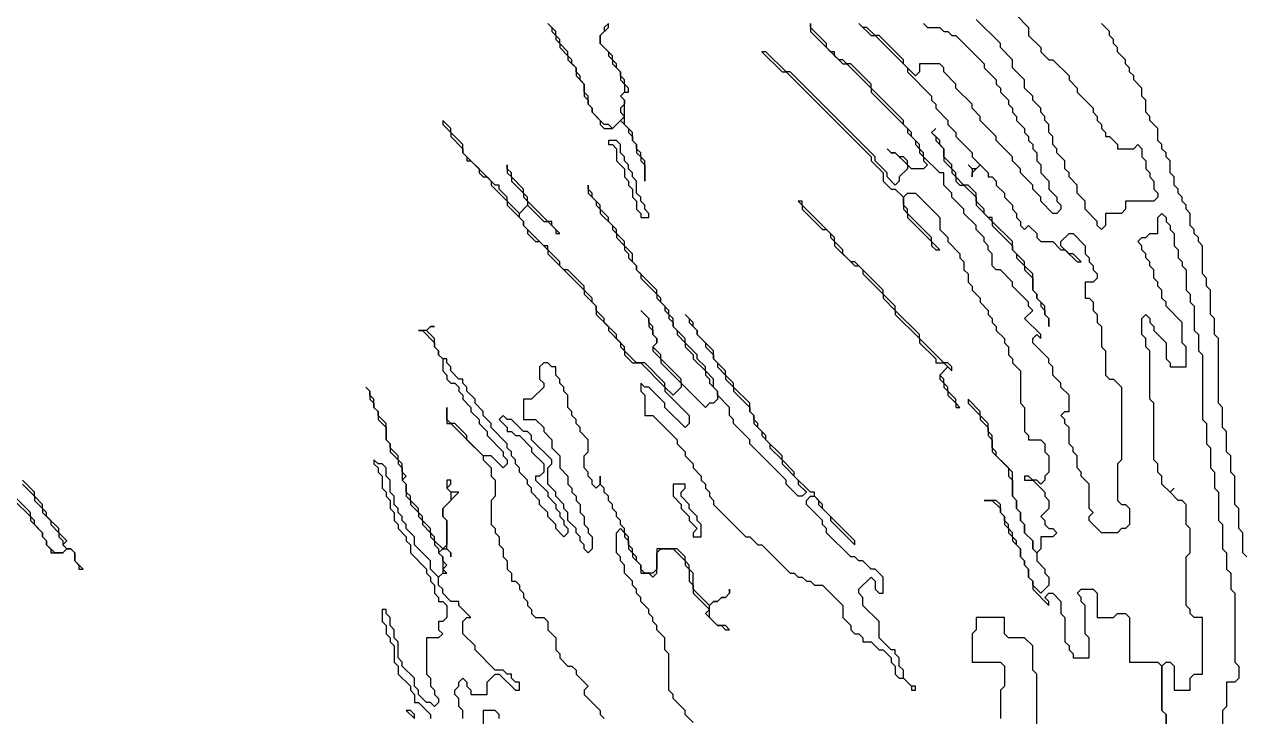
# Model space of a CAD drawing. Header units: metres. Extents: x 0 to 100, y 0 to 141.
# Drawn here: x 48.34 to 55.89, y 116.04 to 120.32 of the extents above; entities that cross this region are included whole.
import ezdxf

# ---------------------------------------------------------------- set-up
doc = ezdxf.new("R2010")
doc.units = ezdxf.units.M

msp = doc.modelspace()

# ---------------------------------------------------------------- linework, layer by layer
for points in [[(54.475, 120.375), (54.55, 120.3), (54.55, 120.25), (54.625, 120.175), (54.625, 120.15), (54.675, 120.1), (54.7, 120.1), (54.8, 120), (54.8, 119.975), (54.85, 119.925), (54.85, 119.9), (54.95, 119.8), (54.95, 119.775), (54.975, 119.75), (54.975, 119.725), (55, 119.7), (55, 119.675), (55.025, 119.65), (55.025, 119.625), (55.05, 119.625), (55.1, 119.575), (55.1, 119.55), (55.2, 119.55), (55.225, 119.575), (55.25, 119.55), (55.25, 119.5), (55.275, 119.475), (55.275, 119.425), (55.3, 119.4), (55.3, 119.375), (55.325, 119.35), (55.325, 119.3), (55.35, 119.275), (55.35, 119.25), (55.325, 119.225), (55.15, 119.225), (55.15, 119.175), (55.125, 119.15), (55.025, 119.15), (55.025, 119.075), (55, 119.05), (54.975, 119.075), (54.975, 119.1), (54.9, 119.175), (54.9, 119.225), (54.85, 119.275), (54.85, 119.325), (54.8, 119.375), (54.8, 119.4), (54.775, 119.425), (54.775, 119.475), (54.725, 119.525), (54.725, 119.55), (54.7, 119.575), (54.7, 119.625), (54.675, 119.65), (54.675, 119.7), (54.65, 119.725), (54.65, 119.75), (54.625, 119.775), (54.625, 119.8), (54.575, 119.85), (54.575, 119.875), (54.525, 119.925), (54.525, 119.975), (54.45, 120.05), (54.45, 120.1), (54.375, 120.175), (54.375, 120.2), (54.225, 120.35)], [(51.575, 120.325), (51.6, 120.3), (51.6, 120.275), (51.625, 120.25), (51.625, 120.225), (51.65, 120.2), (51.65, 120.175), (51.7, 120.125), (51.7, 120.1), (51.75, 120.05), (51.75, 120), (51.8, 119.95), (51.8, 119.875), (51.825, 119.85), (51.825, 119.825), (51.85, 119.8), (51.85, 119.775), (51.9, 119.725), (51.9, 119.7), (51.925, 119.675), (51.975, 119.675), (52.025, 119.725), (52.075, 119.675), (52.075, 119.65), (52.1, 119.625), (52.1, 119.6), (52.125, 119.575), (52.125, 119.525), (52.15, 119.5), (52.15, 119.475), (52.175, 119.45), (52.175, 119.35), (52.175, 119.475), (52.15, 119.5), (52.15, 119.525), (52.125, 119.55), (52.125, 119.575), (52.1, 119.6), (52.1, 119.65), (52.05, 119.7), (52.05, 119.85), (52.025, 119.875), (52.05, 119.9), (52.075, 119.9), (52.075, 119.925), (52.05, 119.95), (52.05, 119.975), (52.025, 120), (52.025, 120.025), (52, 120.05), (52, 120.075), (51.975, 120.1), (51.975, 120.125), (51.9, 120.2), (51.9, 120.25), (51.95, 120.3), (51.95, 120.325), (51.925, 120.3), (51.925, 120.275), (51.9, 120.25), (51.9, 120.2), (51.95, 120.15), (51.95, 120.125), (51.975, 120.1), (51.975, 120.075), (52.025, 120.025), (52.025, 119.975), (52.05, 119.95), (52.05, 119.9), (52.025, 119.875), (52.05, 119.85), (52.05, 119.825), (52.025, 119.8), (52.025, 119.775), (52.05, 119.75), (51.975, 119.675), (51.95, 119.7), (51.925, 119.7), (51.85, 119.775), (51.85, 119.8), (51.825, 119.825), (51.825, 119.875), (51.8, 119.9), (51.8, 119.95), (51.775, 119.975), (51.775, 120), (51.75, 120.025), (51.75, 120.05), (51.725, 120.075), (51.725, 120.1), (51.7, 120.125), (51.7, 120.15), (51.65, 120.2), (51.65, 120.225), (51.625, 120.25), (51.625, 120.275), (51.575, 120.325)], [(53.2, 120.325), (53.2, 120.275), (53.4, 120.075), (53.425, 120.075), (53.575, 119.925), (53.575, 119.9), (53.8, 119.675), (53.8, 119.65), (53.85, 119.6), (53.85, 119.575), (53.875, 119.55), (53.875, 119.525), (53.9, 119.5), (53.9, 119.475), (53.925, 119.45), (53.9, 119.425), (53.825, 119.425), (53.8, 119.45), (53.8, 119.475), (53.775, 119.5), (53.75, 119.5), (53.725, 119.525), (53.7, 119.525), (53.675, 119.55), (53.7, 119.525), (53.725, 119.525), (53.8, 119.45), (53.8, 119.425), (53.75, 119.375), (53.75, 119.35), (53.725, 119.325), (53.675, 119.375), (53.675, 119.4), (53.6, 119.475), (53.6, 119.5), (53.075, 120.025), (53.05, 120.025), (52.925, 120.15), (52.9, 120.15), (53.025, 120.025), (53.05, 120.025), (53.575, 119.5), (53.575, 119.475), (53.65, 119.4), (53.65, 119.35), (53.7, 119.3), (53.725, 119.3), (53.775, 119.25), (53.775, 119.175), (53.8, 119.15), (53.8, 119.125), (53.95, 118.975), (53.95, 118.95), (53.975, 118.925), (54, 118.925), (53.95, 118.975), (53.95, 119), (53.8, 119.15), (53.8, 119.175), (53.775, 119.2), (53.775, 119.25), (53.8, 119.275), (53.85, 119.275), (54, 119.125), (54, 119.05), (54.05, 119), (54.05, 118.975), (54.125, 118.9), (54.125, 118.875), (54.15, 118.85), (54.15, 118.8), (54.175, 118.775), (54.175, 118.725), (54.2, 118.7), (54.2, 118.675), (54.25, 118.625), (54.25, 118.6), (54.3, 118.55), (54.3, 118.525), (54.325, 118.5), (54.325, 118.475), (54.35, 118.45), (54.35, 118.425), (54.4, 118.375), (54.4, 118.35), (54.425, 118.325), (54.425, 118.275), (54.45, 118.25), (54.45, 118.225), (54.5, 118.175), (54.5, 117.975), (54.525, 117.95), (54.525, 117.8), (54.55, 117.775), (54.55, 117.75), (54.625, 117.75), (54.65, 117.725), (54.65, 117.675), (54.675, 117.65), (54.675, 117.55), (54.65, 117.525), (54.65, 117.5), (54.625, 117.475), (54.6, 117.5), (54.575, 117.5), (54.55, 117.525), (54.525, 117.525), (54.525, 117.5), (54.575, 117.5), (54.65, 117.425), (54.65, 117.4), (54.675, 117.375), (54.675, 117.325), (54.625, 117.275), (54.65, 117.25), (54.65, 117.225), (54.675, 117.2), (54.7, 117.2), (54.725, 117.175), (54.7, 117.15), (54.625, 117.15), (54.625, 117.075), (54.6, 117.05), (54.575, 117.075), (54.575, 117.125), (54.525, 117.175), (54.525, 117.225), (54.5, 117.25), (54.5, 117.3), (54.475, 117.325), (54.475, 117.375), (54.45, 117.4), (54.45, 117.55), (54.35, 117.65), (54.35, 117.675), (54.325, 117.7), (54.325, 117.775), (54.3, 117.8), (54.3, 117.85), (54.25, 117.9), (54.25, 117.925), (54.175, 118), (54.175, 117.975), (54.25, 117.9), (54.25, 117.875), (54.3, 117.825), (54.3, 117.775), (54.325, 117.75), (54.325, 117.675), (54.425, 117.575), (54.425, 117.525), (54.45, 117.5), (54.45, 117.4), (54.475, 117.375), (54.475, 117.325), (54.5, 117.3), (54.5, 117.25), (54.525, 117.225), (54.525, 117.175), (54.575, 117.125), (54.575, 117.075), (54.6, 117.05), (54.6, 117), (54.65, 116.95), (54.65, 116.925), (54.675, 116.9), (54.675, 116.85), (54.625, 116.8), (54.575, 116.85), (54.575, 116.875), (54.55, 116.9), (54.55, 116.95), (54.525, 116.975), (54.525, 117), (54.5, 117.025), (54.5, 117.075), (54.475, 117.1), (54.475, 117.125), (54.45, 117.15), (54.45, 117.175), (54.425, 117.2), (54.425, 117.225), (54.4, 117.25), (54.4, 117.275), (54.375, 117.3), (54.375, 117.35), (54.35, 117.375), (54.275, 117.375), (54.325, 117.375), (54.375, 117.325), (54.375, 117.3), (54.4, 117.275), (54.4, 117.225), (54.425, 117.2), (54.425, 117.175), (54.45, 117.15), (54.45, 117.125), (54.5, 117.075), (54.5, 117.025), (54.525, 117), (54.525, 116.975), (54.55, 116.95), (54.55, 116.9), (54.575, 116.875), (54.575, 116.825), (54.675, 116.725), (54.675, 116.75), (54.65, 116.775), (54.675, 116.8), (54.7, 116.8), (54.75, 116.75), (54.75, 116.675), (54.775, 116.65), (54.775, 116.5), (54.8, 116.475), (54.8, 116.45), (54.825, 116.425), (54.825, 116.4), (54.925, 116.4), (54.925, 116.525), (54.9, 116.55), (54.9, 116.725), (54.875, 116.75), (54.875, 116.775), (54.85, 116.8), (54.875, 116.825), (54.95, 116.825), (54.975, 116.8), (54.975, 116.65), (55.075, 116.65), (55.1, 116.675), (55.15, 116.675), (55.175, 116.65), (55.175, 116.375), (55.35, 116.375), (55.375, 116.35), (55.375, 116.075), (55.4, 116.05), (55.4, 115.975)], [(53.5, 120.325), (53.575, 120.25), (53.6, 120.25), (53.8, 120.05), (53.8, 120.025), (53.95, 119.875), (53.95, 119.85), (53.975, 119.825), (53.975, 119.8), (54.05, 119.725), (54.05, 119.7), (54.1, 119.65), (54.1, 119.625), (54.2, 119.525), (54.2, 119.5), (54.25, 119.45), (54.225, 119.425), (54.2, 119.425), (54.175, 119.45), (54.2, 119.425), (54.2, 119.375), (54.2, 119.4), (54.25, 119.45), (54.3, 119.4), (54.3, 119.375), (54.325, 119.375), (54.35, 119.35), (54.35, 119.325), (54.4, 119.275), (54.4, 119.25), (54.45, 119.2), (54.45, 119.175), (54.475, 119.15), (54.475, 119.125), (54.5, 119.1), (54.5, 119.075), (54.525, 119.05), (54.55, 119.075), (54.6, 119.025), (54.6, 119), (54.625, 118.975), (54.7, 118.975), (54.75, 118.925), (54.775, 118.925), (54.85, 118.85), (54.875, 118.85), (54.825, 118.9), (54.8, 118.9), (54.75, 118.95), (54.75, 118.975), (54.8, 119.025), (54.825, 119.025), (54.9, 118.95), (54.9, 118.9), (54.925, 118.875), (54.925, 118.85), (54.95, 118.825), (54.95, 118.8), (54.975, 118.775), (54.975, 118.75), (54.95, 118.725), (54.9, 118.725), (54.9, 118.625), (54.925, 118.625), (54.95, 118.6), (54.95, 118.55), (54.975, 118.525), (54.975, 118.475), (55, 118.45), (55, 118.325), (55.025, 118.3), (55.025, 118.15), (55.05, 118.125), (55.075, 118.125), (55.125, 118.075), (55.125, 117.625), (55.1, 117.6), (55.1, 117.375), (55.125, 117.35), (55.15, 117.35), (55.175, 117.325), (55.175, 117.225), (55.15, 117.2), (55.125, 117.2), (55.1, 117.175), (55, 117.175), (54.925, 117.25), (54.925, 117.275), (54.95, 117.3), (54.925, 117.325), (54.925, 117.475), (54.875, 117.525), (54.875, 117.55), (54.85, 117.575), (54.85, 117.65), (54.825, 117.675), (54.825, 117.7), (54.8, 117.725), (54.8, 117.825), (54.775, 117.85), (54.775, 117.875), (54.75, 117.9), (54.775, 117.925), (54.8, 117.925), (54.8, 118.025), (54.75, 118.075), (54.75, 118.1), (54.7, 118.15), (54.7, 118.2), (54.675, 118.225), (54.675, 118.25), (54.575, 118.35), (54.575, 118.375), (54.6, 118.4), (54.625, 118.375), (54.625, 118.4), (54.525, 118.5), (54.575, 118.55), (54.55, 118.575), (54.55, 118.6), (54.45, 118.7), (54.45, 118.725), (54.375, 118.8), (54.35, 118.8), (54.325, 118.825), (54.325, 118.9), (54.3, 118.925), (54.3, 118.95), (54.275, 118.975), (54.275, 119), (54.225, 119.05), (54.225, 119.075), (54.15, 119.15), (54.15, 119.175), (54.075, 119.25), (54.075, 119.275), (54.025, 119.325), (54.025, 119.4), (54, 119.4), (53.9, 119.5), (53.9, 119.525), (53.875, 119.55), (53.875, 119.575), (53.825, 119.625), (53.825, 119.65), (53.775, 119.7), (53.775, 119.725), (53.575, 119.925), (53.575, 119.95), (53.45, 120.075), (53.425, 120.075), (53.4, 120.1), (53.375, 120.1), (53.35, 120.125), (53.35, 120.15), (53.325, 120.15), (53.3, 120.175), (53.3, 120.2), (53.2, 120.3), (53.2, 120.325)], [(53.9, 120.325), (53.925, 120.3), (54, 120.3), (54.025, 120.275), (54.05, 120.275), (54.075, 120.25), (54.1, 120.25), (54.275, 120.075), (54.275, 120.05), (54.35, 119.975), (54.35, 119.95), (54.375, 119.925), (54.375, 119.9), (54.425, 119.85), (54.425, 119.825), (54.45, 119.8), (54.45, 119.775), (54.475, 119.75), (54.475, 119.725), (54.525, 119.675), (54.525, 119.65), (54.55, 119.625), (54.55, 119.6), (54.575, 119.575), (54.575, 119.55), (54.6, 119.525), (54.6, 119.475), (54.625, 119.45), (54.625, 119.4), (54.675, 119.35), (54.675, 119.3), (54.725, 119.25), (54.725, 119.225), (54.75, 119.2), (54.75, 119.175), (54.725, 119.15), (54.7, 119.15), (54.625, 119.225), (54.625, 119.25), (54.575, 119.3), (54.575, 119.325), (54.5, 119.4), (54.5, 119.425), (54.45, 119.475), (54.45, 119.5), (54.35, 119.6), (54.35, 119.625), (54.25, 119.725), (54.25, 119.75), (54.2, 119.8), (54.2, 119.825), (54.1, 119.925), (54.1, 119.95), (54.025, 120.025), (54.025, 120.05), (54, 120.075), (53.875, 120.075), (53.875, 120.025), (53.85, 120), (53.775, 120.075), (53.775, 120.1), (53.625, 120.25), (53.6, 120.25), (53.55, 120.3), (53.525, 120.3), (53.5, 120.325)], [(55.9, 117.025), (55.875, 117.05), (55.875, 117.175), (55.85, 117.2), (55.85, 117.325), (55.825, 117.35), (55.825, 117.525), (55.8, 117.55), (55.8, 117.65), (55.775, 117.675), (55.775, 117.8), (55.75, 117.825), (55.75, 117.95), (55.725, 117.975), (55.725, 118.375), (55.7, 118.4), (55.7, 118.5), (55.675, 118.525), (55.675, 118.675), (55.65, 118.7), (55.65, 118.75), (55.625, 118.775), (55.625, 118.95), (55.6, 118.975), (55.6, 119), (55.575, 119.025), (55.575, 119.05), (55.55, 119.075), (55.55, 119.15), (55.525, 119.175), (55.525, 119.2), (55.5, 119.225), (55.5, 119.25), (55.475, 119.275), (55.475, 119.3), (55.45, 119.325), (55.45, 119.375), (55.425, 119.4), (55.425, 119.475), (55.4, 119.5), (55.4, 119.525), (55.375, 119.55), (55.375, 119.575), (55.35, 119.6), (55.35, 119.675), (55.3, 119.725), (55.3, 119.75), (55.275, 119.775), (55.275, 119.85), (55.25, 119.875), (55.25, 119.925), (55.2, 119.975), (55.2, 120), (55.175, 120.025), (55.175, 120.05), (55.15, 120.075), (55.15, 120.1), (55.1, 120.15), (55.1, 120.175), (55.075, 120.2), (55.075, 120.225), (55.05, 120.25), (55.05, 120.275), (55, 120.325)], [(55.4, 115.975), (55.4, 116.05), (55.375, 116.075), (55.375, 116.35), (55.4, 116.375), (55.425, 116.375), (55.45, 116.35), (55.45, 116.2), (55.55, 116.2), (55.55, 116.275), (55.575, 116.3), (55.625, 116.3), (55.625, 116.65), (55.575, 116.65), (55.55, 116.675), (55.55, 116.7), (55.525, 116.725), (55.525, 117.025), (55.55, 117.05), (55.55, 117.2), (55.525, 117.225), (55.525, 117.35), (55.5, 117.375), (55.475, 117.375), (55.425, 117.425), (55.45, 117.45), (55.425, 117.425), (55.375, 117.475), (55.375, 117.525), (55.35, 117.55), (55.35, 117.6), (55.325, 117.625), (55.325, 117.975), (55.3, 118), (55.3, 118.3), (55.275, 118.325), (55.275, 118.375), (55.25, 118.4), (55.25, 118.5), (55.275, 118.525), (55.3, 118.5), (55.3, 118.475), (55.325, 118.45), (55.325, 118.425), (55.4, 118.35), (55.4, 118.25), (55.425, 118.225), (55.425, 118.2), (55.525, 118.2), (55.525, 118.325), (55.5, 118.35), (55.5, 118.475), (55.4, 118.575), (55.4, 118.6), (55.375, 118.625), (55.375, 118.675), (55.35, 118.7), (55.35, 118.725), (55.325, 118.75), (55.325, 118.8), (55.3, 118.825), (55.3, 118.85), (55.275, 118.875), (55.275, 118.9), (55.25, 118.925), (55.25, 118.95), (55.225, 118.975), (55.25, 119), (55.275, 119), (55.3, 119.025), (55.35, 119.025), (55.35, 119.125), (55.375, 119.15), (55.4, 119.125), (55.4, 119.1), (55.425, 119.075), (55.425, 119.05), (55.45, 119.025), (55.45, 118.95), (55.475, 118.925), (55.475, 118.875), (55.5, 118.85), (55.5, 118.825), (55.525, 118.8), (55.525, 118.675), (55.55, 118.65), (55.55, 118.6), (55.575, 118.575), (55.575, 118.425), (55.6, 118.4), (55.6, 118.3), (55.625, 118.275), (55.625, 117.875), (55.65, 117.85), (55.65, 117.725), (55.675, 117.7), (55.675, 117.575), (55.7, 117.55), (55.7, 117.45), (55.725, 117.425), (55.725, 117.25), (55.75, 117.225), (55.75, 117.075), (55.775, 117.05), (55.775, 116.95), (55.8, 116.925), (55.8, 116.825), (55.825, 116.8), (55.825, 116.375), (55.85, 116.35), (55.85, 116.275), (55.825, 116.25), (55.775, 116.25), (55.775, 116.1), (55.75, 116.075), (55.75, 115.975)], [(52.475, 116), (52.425, 116.05), (52.425, 116.075), (52.35, 116.15), (52.35, 116.175), (52.325, 116.2), (52.325, 116.425), (52.3, 116.45), (52.3, 116.525), (52.25, 116.575), (52.25, 116.6), (52.225, 116.625), (52.225, 116.65), (52.2, 116.675), (52.2, 116.7), (52.15, 116.75), (52.15, 116.775), (52.125, 116.8), (52.125, 116.825), (52.1, 116.85), (52.1, 116.875), (52.05, 116.925), (52.05, 116.975), (52.025, 117), (52.025, 117.025), (52, 117.05), (52, 117.175), (52.025, 117.2), (52.05, 117.175), (52.05, 117.15), (52.075, 117.125), (52.075, 117.075), (52.1, 117.05), (52.1, 117.025), (52.15, 116.975), (52.15, 116.925), (52.2, 116.925), (52.225, 116.9), (52.25, 116.925), (52.25, 117.05), (52.275, 117.075), (52.35, 117.075), (52.425, 117), (52.425, 116.975), (52.45, 116.95), (52.45, 116.875), (52.475, 116.85), (52.475, 116.8), (52.575, 116.7), (52.55, 116.675), (52.625, 116.6), (52.65, 116.6), (52.675, 116.575), (52.7, 116.575), (52.675, 116.6), (52.625, 116.6), (52.575, 116.65), (52.575, 116.725), (52.6, 116.75), (52.625, 116.75), (52.65, 116.775), (52.675, 116.775), (52.7, 116.8), (52.7, 116.825), (52.7, 116.8), (52.675, 116.775), (52.65, 116.775), (52.625, 116.75), (52.6, 116.75), (52.575, 116.725), (52.475, 116.825), (52.475, 116.925), (52.45, 116.95), (52.45, 116.975), (52.425, 117), (52.425, 117.025), (52.375, 117.075), (52.25, 117.075), (52.25, 116.95), (52.225, 116.925), (52.175, 116.925), (52.15, 116.95), (52.15, 116.975), (52.125, 117), (52.125, 117.025), (52.1, 117.05), (52.1, 117.075), (52.075, 117.1), (52.075, 117.15), (52.05, 117.175), (52.05, 117.2), (52.025, 117.225), (52.025, 117.25), (52, 117.275), (52, 117.3), (51.975, 117.325), (51.975, 117.35), (51.95, 117.375), (51.95, 117.4), (51.925, 117.425), (51.925, 117.45), (51.9, 117.475), (51.9, 117.525), (51.9, 117.475), (51.875, 117.45), (51.85, 117.475), (51.85, 117.5), (51.825, 117.525), (51.825, 117.55), (51.8, 117.575), (51.8, 117.65), (51.825, 117.675), (51.825, 117.75), (51.775, 117.8), (51.775, 117.825), (51.75, 117.85), (51.75, 117.875), (51.725, 117.9), (51.725, 117.925), (51.7, 117.95), (51.7, 118.025), (51.675, 118.05), (51.675, 118.075), (51.65, 118.1), (51.65, 118.125), (51.625, 118.15), (51.625, 118.2), (51.6, 118.2), (51.575, 118.225), (51.55, 118.225), (51.525, 118.2), (51.525, 118.125), (51.55, 118.1), (51.55, 118.075), (51.475, 118), (51.425, 118), (51.425, 117.875), (51.5, 117.875), (51.55, 117.825), (51.55, 117.8), (51.6, 117.75), (51.6, 117.7), (51.65, 117.65), (51.65, 117.575), (51.7, 117.525), (51.7, 117.475), (51.725, 117.45), (51.725, 117.425), (51.75, 117.4), (51.75, 117.375), (51.775, 117.35), (51.775, 117.3), (51.8, 117.275), (51.8, 117.225), (51.825, 117.2), (51.825, 117.175), (51.85, 117.15), (51.85, 117.075), (51.825, 117.05), (51.8, 117.075), (51.8, 117.1), (51.775, 117.125), (51.775, 117.15), (51.75, 117.175), (51.75, 117.2), (51.7, 117.25), (51.7, 117.3), (51.675, 117.325), (51.675, 117.35), (51.625, 117.4), (51.625, 117.425), (51.575, 117.475), (51.575, 117.575), (51.6, 117.6), (51.6, 117.625), (51.475, 117.75), (51.475, 117.775), (51.45, 117.8), (51.425, 117.8), (51.35, 117.875), (51.325, 117.875), (51.3, 117.9), (51.275, 117.875), (51.325, 117.825), (51.325, 117.8), (51.35, 117.8), (51.375, 117.775), (51.4, 117.775), (51.475, 117.7), (51.475, 117.675), (51.55, 117.6), (51.55, 117.55), (51.525, 117.525), (51.5, 117.525), (51.5, 117.5), (51.575, 117.425), (51.575, 117.4), (51.625, 117.35), (51.625, 117.325), (51.65, 117.3), (51.65, 117.275), (51.675, 117.25), (51.675, 117.225), (51.7, 117.2), (51.7, 117.175), (51.675, 117.15), (51.625, 117.2), (51.625, 117.225), (51.575, 117.275), (51.575, 117.3), (51.525, 117.35), (51.525, 117.375), (51.475, 117.425), (51.475, 117.45), (51.45, 117.475), (51.45, 117.5), (51.4, 117.55), (51.4, 117.575), (51.375, 117.6), (51.375, 117.625), (51.35, 117.65), (51.35, 117.675), (51.325, 117.7), (51.325, 117.725), (51.225, 117.825), (51.225, 117.85), (51.175, 117.9), (51.175, 117.925), (51.125, 117.975), (51.125, 118), (51.075, 118.05), (51.075, 118.075), (51.05, 118.1), (51.05, 118.125), (51.025, 118.125), (50.975, 118.175), (50.975, 118.2), (50.95, 118.225), (50.95, 118.25), (50.925, 118.25), (50.9, 118.275), (50.9, 118.3), (50.875, 118.325), (50.875, 118.375), (50.825, 118.425), (50.85, 118.45), (50.875, 118.45), (50.85, 118.45), (50.825, 118.425), (50.775, 118.425), (50.8, 118.425), (50.875, 118.35), (50.875, 118.325), (50.9, 118.3), (50.9, 118.275), (50.925, 118.25), (50.925, 118.175), (50.95, 118.15), (50.95, 118.125), (50.975, 118.1), (51, 118.1), (51.025, 118.075), (51.025, 118.05), (51.05, 118.025), (51.05, 118), (51.1, 117.95), (51.1, 117.925), (51.15, 117.875), (51.15, 117.85), (51.2, 117.8), (51.2, 117.775), (51.3, 117.675), (51.3, 117.65), (51.325, 117.625), (51.325, 117.6), (51.3, 117.575), (51.225, 117.65), (51.175, 117.65), (51.075, 117.75), (51.075, 117.775), (51, 117.85), (50.975, 117.85), (50.95, 117.875), (50.95, 117.95), (50.95, 117.85), (50.975, 117.85), (51.175, 117.65), (51.175, 117.625), (51.225, 117.575), (51.225, 117.525), (51.25, 117.5), (51.25, 117.4), (51.225, 117.375), (51.225, 117.225), (51.25, 117.2), (51.25, 117.175), (51.275, 117.15), (51.275, 117.1), (51.3, 117.075), (51.3, 117.025), (51.325, 117), (51.325, 116.95), (51.35, 116.925), (51.35, 116.875), (51.375, 116.875), (51.4, 116.85), (51.4, 116.825), (51.425, 116.8), (51.425, 116.775), (51.45, 116.75), (51.45, 116.725), (51.475, 116.7), (51.475, 116.675), (51.5, 116.65), (51.55, 116.65), (51.575, 116.625), (51.575, 116.575), (51.625, 116.525), (51.625, 116.45), (51.65, 116.425), (51.65, 116.4), (51.7, 116.35), (51.725, 116.35), (51.75, 116.325), (51.75, 116.3), (51.825, 116.225), (51.8, 116.2), (51.8, 116.175), (51.9, 116.075), (51.9, 116.05), (51.925, 116.025)], [(51.05, 116.025), (51.05, 116.075), (51.025, 116.1), (51.025, 116.15), (51, 116.175), (51, 116.2), (51.025, 116.225), (51.025, 116.25), (51.05, 116.275), (51.075, 116.25), (51.075, 116.225), (51.1, 116.2), (51.1, 116.175), (51.2, 116.175), (51.2, 116.25), (51.25, 116.3), (51.275, 116.3), (51.375, 116.2), (51.4, 116.2), (51.4, 116.25), (51.375, 116.25), (51.35, 116.275), (51.35, 116.3), (51.325, 116.3), (51.3, 116.325), (51.25, 116.325), (51.125, 116.45), (51.125, 116.475), (51.05, 116.55), (51.05, 116.625), (51.075, 116.65), (51.1, 116.65), (51.025, 116.725), (51.025, 116.75), (50.975, 116.75), (50.925, 116.8), (50.925, 116.825), (50.9, 116.85), (50.9, 116.9), (50.925, 116.925), (50.95, 116.925), (50.925, 116.95), (50.95, 116.975), (50.925, 117), (50.925, 117.025), (50.9, 117.05), (50.925, 117.075), (50.95, 117.075), (50.975, 117.05), (50.975, 117.025), (50.975, 117.05), (50.95, 117.075), (50.95, 117.25), (50.925, 117.275), (50.925, 117.325), (51.025, 117.425), (50.975, 117.425), (50.95, 117.45), (50.975, 117.475), (50.975, 117.5), (50.95, 117.5), (50.95, 117.45), (50.975, 117.425), (50.975, 117.375), (50.925, 117.325), (50.925, 117.275), (50.95, 117.25), (50.95, 117.1), (50.925, 117.075), (50.875, 117.125), (50.875, 117.15), (50.85, 117.175), (50.85, 117.2), (50.8, 117.25), (50.8, 117.275), (50.775, 117.3), (50.775, 117.325), (50.725, 117.375), (50.725, 117.4), (50.7, 117.425), (50.7, 117.475), (50.675, 117.5), (50.7, 117.525), (50.675, 117.55), (50.675, 117.6), (50.65, 117.625), (50.65, 117.65), (50.6, 117.7), (50.6, 117.725), (50.575, 117.75), (50.575, 117.85), (50.525, 117.9), (50.525, 117.925), (50.5, 117.95), (50.5, 118), (50.475, 118.025), (50.475, 118.05), (50.45, 118.075), (50.475, 118.05), (50.475, 118), (50.5, 117.975), (50.5, 117.95), (50.525, 117.925), (50.525, 117.875), (50.575, 117.825), (50.575, 117.75), (50.6, 117.725), (50.6, 117.675), (50.65, 117.625), (50.65, 117.6), (50.675, 117.575), (50.675, 117.5), (50.7, 117.475), (50.7, 117.4), (50.725, 117.375), (50.725, 117.35), (50.775, 117.3), (50.775, 117.275), (50.8, 117.25), (50.8, 117.225), (50.85, 117.175), (50.85, 117.15), (50.875, 117.125), (50.875, 117.1), (50.9, 117.075), (50.9, 117.05), (50.925, 117.025), (50.925, 116.925), (50.9, 116.9), (50.85, 116.95), (50.85, 117), (50.75, 117.1), (50.75, 117.15), (50.7, 117.2), (50.7, 117.225), (50.675, 117.25), (50.675, 117.275), (50.65, 117.3), (50.65, 117.325), (50.625, 117.35), (50.625, 117.4), (50.6, 117.425), (50.6, 117.5), (50.575, 117.525), (50.575, 117.575), (50.55, 117.6), (50.525, 117.6), (50.5, 117.625), (50.5, 117.6), (50.525, 117.575), (50.525, 117.55), (50.55, 117.525), (50.55, 117.45), (50.575, 117.425), (50.575, 117.4), (50.6, 117.375), (50.6, 117.325), (50.625, 117.3), (50.625, 117.25), (50.65, 117.225), (50.65, 117.2), (50.7, 117.15), (50.7, 117.125), (50.725, 117.1), (50.725, 117.05), (50.825, 116.95), (50.825, 116.925), (50.85, 116.9), (50.85, 116.875), (50.875, 116.85), (50.875, 116.8), (50.9, 116.775), (50.9, 116.75), (50.925, 116.75), (50.95, 116.725), (50.95, 116.65), (50.925, 116.625), (50.9, 116.625), (50.9, 116.575), (50.925, 116.55), (50.9, 116.525), (50.825, 116.525), (50.825, 116.3), (50.85, 116.275), (50.85, 116.225), (50.875, 116.2), (50.875, 116.175), (50.9, 116.15), (50.9, 116.125), (50.875, 116.1), (50.85, 116.125), (50.825, 116.125), (50.775, 116.175), (50.775, 116.2), (50.75, 116.225), (50.75, 116.275), (50.675, 116.35), (50.675, 116.375), (50.65, 116.4), (50.65, 116.5), (50.625, 116.525), (50.625, 116.575), (50.6, 116.6), (50.6, 116.65), (50.575, 116.675), (50.575, 116.7), (50.55, 116.7), (50.55, 116.625), (50.575, 116.6), (50.575, 116.55), (50.6, 116.525), (50.6, 116.5), (50.625, 116.475), (50.625, 116.375), (50.65, 116.35), (50.65, 116.3), (50.725, 116.225), (50.725, 116.2), (50.75, 116.175), (50.75, 116.125), (50.775, 116.125), (50.85, 116.05), (50.85, 116.025)], [(48.275, 117.375), (48.375, 117.275), (48.375, 117.25), (48.45, 117.175), (48.45, 117.15), (48.475, 117.125), (48.475, 117.1), (48.5, 117.075), (48.5, 117.05), (48.575, 117.05), (48.6, 117.075), (48.625, 117.075), (48.65, 117.05), (48.65, 117), (48.675, 116.975), (48.675, 116.95), (48.7, 116.95), (48.65, 117), (48.65, 117.05), (48.625, 117.075), (48.6, 117.075), (48.575, 117.1), (48.6, 117.125), (48.55, 117.175), (48.55, 117.2), (48.475, 117.275), (48.475, 117.3), (48.45, 117.325), (48.45, 117.35), (48.4, 117.4), (48.4, 117.425), (48.325, 117.5)], [(48.325, 117.475), (48.4, 117.4), (48.4, 117.375), (48.45, 117.325), (48.45, 117.3), (48.5, 117.25), (48.5, 117.225), (48.55, 117.175), (48.55, 117.15), (48.575, 117.125), (48.575, 117.1), (48.6, 117.075), (48.575, 117.05), (48.525, 117.05), (48.475, 117.1), (48.475, 117.125), (48.45, 117.15), (48.45, 117.175), (48.4, 117.225), (48.4, 117.25), (48.375, 117.275), (48.375, 117.3), (48.275, 117.4)], [(54.6, 115.975), (54.6, 116.3), (54.575, 116.325), (54.575, 116.475), (54.525, 116.525), (54.425, 116.525), (54.4, 116.55), (54.4, 116.65), (54.225, 116.65), (54.225, 116.575), (54.2, 116.55), (54.2, 116.375), (54.375, 116.375), (54.4, 116.35), (54.4, 116.225), (54.375, 116.2), (54.375, 116.025)], [(50.75, 116.025), (50.75, 116.05), (50.725, 116.075), (50.7, 116.075), (50.75, 116.025)], [(51.275, 116.025), (51.275, 116.05), (51.25, 116.075), (51.175, 116.075), (51.175, 115.875)]]:
    msp.add_lwpolyline(points)
for points in [[(50.925, 119.725), (50.925, 119.7), (50.975, 119.65), (50.975, 119.625), (51.05, 119.55), (51.05, 119.525), (51.075, 119.5), (51.075, 119.475), (51.1, 119.475), (51.15, 119.425), (51.15, 119.4), (51.175, 119.375), (51.2, 119.375), (51.225, 119.35), (51.225, 119.325), (51.325, 119.225), (51.325, 119.2), (51.425, 119.1), (51.425, 119.075), (51.45, 119.05), (51.45, 119.025), (51.5, 118.975), (51.525, 118.975), (51.575, 118.925), (51.575, 118.9), (51.8, 118.675), (51.8, 118.65), (51.875, 118.575), (51.875, 118.525), (51.95, 118.45), (51.95, 118.425), (52.025, 118.35), (52.025, 118.325), (52.05, 118.3), (52.05, 118.275), (52.1, 118.225), (52.15, 118.225), (52.3, 118.075), (52.3, 118.05), (52.45, 117.9), (52.45, 117.85), (52.425, 117.825), (52.3, 117.95), (52.3, 117.975), (52.2, 118.075), (52.175, 118.075), (52.15, 118.1), (52.15, 118.05), (52.175, 118.025), (52.175, 117.9), (52.225, 117.9), (52.375, 117.75), (52.375, 117.725), (52.425, 117.675), (52.425, 117.65), (52.475, 117.6), (52.475, 117.575), (52.525, 117.525), (52.525, 117.5), (52.55, 117.475), (52.55, 117.45), (52.575, 117.425), (52.575, 117.4), (52.6, 117.375), (52.6, 117.35), (52.8, 117.15), (52.825, 117.15), (52.875, 117.1), (52.9, 117.1), (53.075, 116.925), (53.1, 116.925), (53.125, 116.9), (53.15, 116.9), (53.175, 116.875), (53.2, 116.875), (53.225, 116.85), (53.275, 116.85), (53.4, 116.725), (53.4, 116.65), (53.45, 116.6), (53.45, 116.575), (53.475, 116.55), (53.5, 116.55), (53.525, 116.525), (53.525, 116.5), (53.575, 116.5), (53.625, 116.45), (53.65, 116.45), (53.7, 116.4), (53.7, 116.375), (53.725, 116.35), (53.725, 116.3), (53.75, 116.275), (53.775, 116.275), (53.825, 116.225), (53.825, 116.2), (53.85, 116.2), (53.85, 116.225), (53.825, 116.225), (53.775, 116.275), (53.775, 116.325), (53.75, 116.35), (53.75, 116.4), (53.725, 116.425), (53.725, 116.45), (53.7, 116.45), (53.625, 116.525), (53.625, 116.625), (53.525, 116.725), (53.525, 116.775), (53.5, 116.8), (53.5, 116.825), (53.575, 116.9), (53.6, 116.875), (53.6, 116.825), (53.625, 116.8), (53.65, 116.8), (53.65, 116.9), (53.6, 116.95), (53.575, 116.95), (53.525, 117), (53.5, 117), (53.475, 117.025), (53.45, 117.025), (53.3, 117.175), (53.3, 117.2), (53.275, 117.225), (53.275, 117.25), (53.175, 117.35), (53.175, 117.375), (53.2, 117.4), (53.225, 117.4), (53.25, 117.375), (53.25, 117.35), (53.325, 117.275), (53.325, 117.25), (53.475, 117.1), (53.475, 117.125), (53.275, 117.325), (53.275, 117.35), (53.225, 117.4), (53.225, 117.425), (53.2, 117.425), (53.1, 117.525), (53.1, 117.55), (53.025, 117.625), (53.025, 117.65), (52.925, 117.75), (52.925, 117.775), (52.875, 117.825), (52.875, 117.85), (52.85, 117.875), (52.85, 117.9), (52.825, 117.925), (52.825, 117.975), (52.725, 118.075), (52.725, 118.1), (52.675, 118.15), (52.675, 118.175), (52.6, 118.25), (52.6, 118.3), (52.5, 118.4), (52.5, 118.425), (52.475, 118.45), (52.475, 118.475), (52.425, 118.525), (52.45, 118.5), (52.45, 118.475), (52.5, 118.425), (52.5, 118.4), (52.55, 118.35), (52.55, 118.325), (52.6, 118.275), (52.6, 118.25), (52.625, 118.225), (52.625, 118.2), (52.675, 118.15), (52.675, 118.125), (52.725, 118.075), (52.725, 118.05), (52.825, 117.95), (52.825, 117.925), (52.85, 117.9), (52.85, 117.85), (52.9, 117.8), (52.9, 117.775), (52.95, 117.725), (52.95, 117.7), (53.025, 117.625), (53.025, 117.6), (53.125, 117.5), (53.125, 117.475), (53.175, 117.425), (53.15, 117.4), (53.125, 117.4), (53.05, 117.475), (53.05, 117.5), (52.825, 117.725), (52.825, 117.75), (52.725, 117.85), (52.725, 117.875), (52.7, 117.9), (52.7, 117.95), (52.625, 118.025), (52.625, 118.05), (52.6, 118.075), (52.6, 118.125), (52.55, 118.175), (52.55, 118.2), (52.5, 118.25), (52.5, 118.275), (52.425, 118.35), (52.425, 118.375), (52.35, 118.45), (52.35, 118.5), (52.325, 118.525), (52.325, 118.55), (52.275, 118.6), (52.275, 118.625), (52.25, 118.65), (52.25, 118.675), (52.125, 118.8), (52.125, 118.825), (52.1, 118.85), (52.1, 118.9), (52.05, 118.95), (52.05, 118.975), (52, 119.025), (52, 119.05), (51.95, 119.1), (51.95, 119.125), (51.9, 119.175), (51.9, 119.2), (51.85, 119.25), (51.85, 119.275), (51.825, 119.3), (51.825, 119.325), (51.825, 119.275), (51.875, 119.225), (51.875, 119.2), (51.9, 119.175), (51.9, 119.15), (51.975, 119.075), (51.975, 119.05), (52, 119.025), (52, 119), (52.05, 118.95), (52.05, 118.925), (52.075, 118.9), (52.075, 118.875), (52.125, 118.825), (52.125, 118.8), (52.15, 118.775), (52.15, 118.75), (52.25, 118.65), (52.25, 118.625), (52.3, 118.575), (52.3, 118.55), (52.325, 118.525), (52.325, 118.5), (52.35, 118.475), (52.35, 118.45), (52.375, 118.425), (52.375, 118.4), (52.425, 118.35), (52.425, 118.325), (52.475, 118.275), (52.475, 118.25), (52.55, 118.175), (52.55, 118.15), (52.575, 118.125), (52.575, 118.1), (52.625, 118.05), (52.625, 118), (52.6, 117.975), (52.575, 117.975), (52.55, 117.95), (52.4, 118.1), (52.4, 118.125), (52.275, 118.25), (52.275, 118.275), (52.225, 118.325), (52.25, 118.35), (52.25, 118.375), (52.225, 118.4), (52.225, 118.45), (52.2, 118.475), (52.2, 118.5), (52.15, 118.55), (52.2, 118.5), (52.2, 118.45), (52.225, 118.425), (52.225, 118.4), (52.25, 118.375), (52.25, 118.35), (52.225, 118.325), (52.225, 118.3), (52.275, 118.25), (52.275, 118.225), (52.4, 118.1), (52.4, 118.075), (52.35, 118.025), (52.3, 118.075), (52.3, 118.1), (52.175, 118.225), (52.125, 118.225), (52.05, 118.3), (52.05, 118.325), (52, 118.375), (52, 118.4), (51.925, 118.475), (51.925, 118.5), (51.875, 118.55), (51.875, 118.575), (51.85, 118.6), (51.85, 118.625), (51.8, 118.675), (51.8, 118.7), (51.7, 118.8), (51.675, 118.8), (51.65, 118.825), (51.65, 118.85), (51.575, 118.925), (51.575, 118.95), (51.55, 118.95), (51.425, 119.075), (51.425, 119.1), (51.4, 119.125), (51.4, 119.15), (51.45, 119.2), (51.55, 119.1), (51.575, 119.1), (51.625, 119.05), (51.625, 119.025), (51.65, 119.025), (51.6, 119.075), (51.6, 119.1), (51.575, 119.1), (51.45, 119.225), (51.45, 119.25), (51.425, 119.275), (51.425, 119.3), (51.35, 119.375), (51.35, 119.4), (51.325, 119.425), (51.325, 119.45), (51.325, 119.4), (51.35, 119.375), (51.35, 119.35), (51.425, 119.275), (51.425, 119.25), (51.45, 119.225), (51.45, 119.2), (51.4, 119.15), (51.325, 119.225), (51.325, 119.25), (51.275, 119.3), (51.275, 119.325), (51.25, 119.325), (51.05, 119.525), (51.05, 119.575), (50.975, 119.65), (50.975, 119.675)], [(53.975, 119.675), (53.95, 119.65), (53.975, 119.625), (53.975, 119.6), (54.025, 119.55), (54.025, 119.475), (54.075, 119.425), (54.075, 119.4), (54.1, 119.375), (54.1, 119.35), (54.125, 119.325), (54.15, 119.325), (54.225, 119.25), (54.225, 119.2), (54.325, 119.1), (54.325, 119.075), (54.45, 118.95), (54.45, 118.925), (54.475, 118.9), (54.475, 118.875), (54.525, 118.825), (54.525, 118.8), (54.575, 118.75), (54.575, 118.675), (54.6, 118.65), (54.6, 118.625), (54.625, 118.6), (54.625, 118.575), (54.65, 118.55), (54.65, 118.525), (54.675, 118.5), (54.675, 118.45), (54.675, 118.5), (54.65, 118.525), (54.65, 118.575), (54.6, 118.625), (54.6, 118.65), (54.575, 118.675), (54.575, 118.775), (54.525, 118.825), (54.525, 118.85), (54.45, 118.925), (54.45, 118.975), (54.325, 119.1), (54.325, 119.125), (54.3, 119.125), (54.275, 119.15), (54.275, 119.175), (54.225, 119.225), (54.225, 119.275), (54.175, 119.325), (54.15, 119.325), (54.1, 119.375), (54.1, 119.4), (54.075, 119.425), (54.075, 119.45), (54.025, 119.5), (54.025, 119.55), (54, 119.575), (54, 119.6), (53.95, 119.65)], [(51.95, 119.6), (51.95, 119.575), (51.975, 119.575), (52, 119.55), (52, 119.475), (52.05, 119.425), (52.05, 119.375), (52.075, 119.35), (52.075, 119.325), (52.1, 119.3), (52.1, 119.25), (52.125, 119.225), (52.125, 119.175), (52.15, 119.15), (52.15, 119.125), (52.2, 119.125), (52.2, 119.15), (52.175, 119.175), (52.175, 119.2), (52.15, 119.225), (52.15, 119.25), (52.125, 119.275), (52.125, 119.35), (52.1, 119.375), (52.1, 119.4), (52.075, 119.425), (52.075, 119.45), (52.05, 119.475), (52.05, 119.5), (52.025, 119.525), (52.025, 119.575), (52, 119.6)], [(53.125, 119.225), (53.15, 119.2), (53.15, 119.175), (53.275, 119.05), (53.3, 119.05), (53.325, 119.025), (53.325, 119), (53.35, 118.975), (53.35, 118.95), (53.475, 118.825), (53.5, 118.825), (53.525, 118.8), (53.525, 118.775), (53.65, 118.65), (53.65, 118.625), (53.725, 118.55), (53.725, 118.525), (53.875, 118.375), (53.875, 118.35), (53.975, 118.25), (53.975, 118.225), (54.025, 118.225), (54.05, 118.2), (54, 118.15), (54, 118.125), (54.025, 118.1), (54.025, 118.075), (54.05, 118.05), (54.05, 118.025), (54.1, 117.975), (54.1, 117.95), (54.125, 117.95), (54.1, 117.975), (54.1, 118), (54.05, 118.05), (54.05, 118.075), (54.025, 118.1), (54.025, 118.125), (54, 118.15), (54.05, 118.2), (54.075, 118.175), (54.075, 118.2), (54.05, 118.225), (54.025, 118.225), (53.875, 118.375), (53.875, 118.4), (53.725, 118.55), (53.725, 118.575), (53.65, 118.65), (53.65, 118.675), (53.475, 118.85), (53.45, 118.85), (53.4, 118.9), (53.4, 118.925), (53.35, 118.975), (53.35, 119), (53.15, 119.2), (53.15, 119.225)], [(52.35, 117.475), (52.35, 117.4), (52.4, 117.35), (52.4, 117.325), (52.45, 117.275), (52.45, 117.25), (52.5, 117.2), (52.475, 117.175), (52.475, 117.15), (52.525, 117.15), (52.525, 117.225), (52.5, 117.25), (52.5, 117.275), (52.45, 117.325), (52.45, 117.35), (52.4, 117.4), (52.4, 117.425), (52.425, 117.45), (52.425, 117.475)]]:
    msp.add_lwpolyline(points, close=True)

doc.saveas('drawing.dxf')
